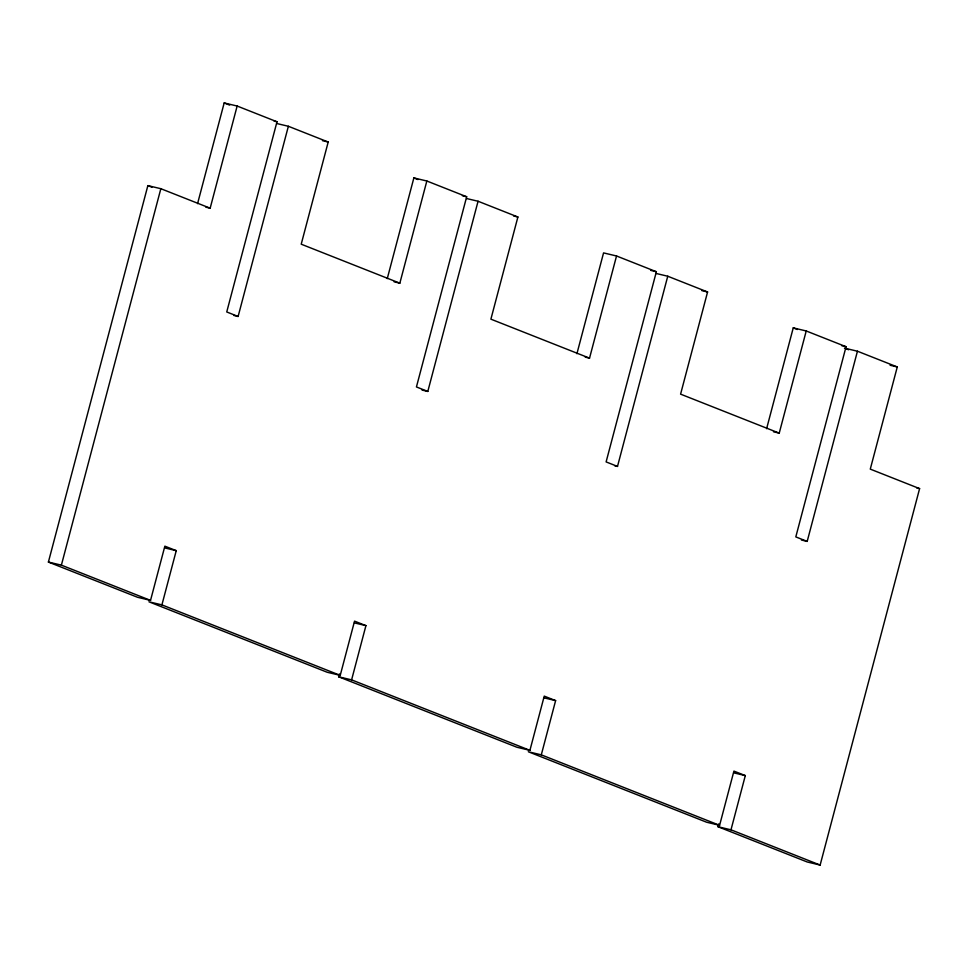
<?xml version="1.0" encoding="UTF-8"?>
<svg xmlns="http://www.w3.org/2000/svg" width="968" height="968" viewBox="0 0 968 968"><rect width="100%" height="100%" fill="white"/><g stroke="black" fill="none" stroke-linecap="round" stroke-linejoin="round"><path stroke-width="1.45" d="M844.459 348.117L857.442 351.215L897.275 366.957L870.28 469.117L919.6 488.622L820.138 865.065L730.985 829.818L745.312 775.598L733.925 771.097L719.599 825.317L541.293 754.846L555.62 700.614L544.246 696.113L529.919 750.345L351.602 679.863L365.928 625.63L354.554 621.141L340.228 675.361L161.91 604.879L176.249 550.659L164.862 546.158L150.536 600.39L137.565 597.292L48.4 562.057L147.862 185.614L160.845 188.699L210.165 208.193L237.148 106.032L224.177 102.947L197.569 203.643M150.536 600.39L61.383 565.143L160.845 188.699M237.148 106.032L276.993 121.774L226.742 311.962L238.116 316.463L288.367 126.276L276.836 123.529M288.367 126.276L328.2 142.018L301.217 244.19L399.844 283.176L426.84 181.004L413.868 177.918L387.26 278.627M529.919 750.345L516.936 747.26L338.631 676.777L339.381 673.922M426.84 181.004L466.673 196.758L416.434 386.946L427.808 391.435L478.059 201.247L466.528 198.513M478.059 201.247L517.892 217.001L490.897 319.162L589.536 358.148L616.531 255.988L603.56 252.902L576.916 353.719M616.531 255.988L656.365 271.73L606.113 461.917L617.499 466.419L667.751 276.231L656.219 273.484M667.751 276.231L707.584 291.973L680.589 394.145L779.228 433.132L806.223 330.971L793.252 327.874L766.608 428.691M820.138 865.065L807.167 861.968L718.014 826.732L718.764 823.877M806.223 330.971L846.056 346.713L795.805 536.901L807.191 541.402L857.442 351.215M274.101 121.085L276.993 121.774M322.441 140.65L328.2 142.018M462.353 195.73L466.673 196.758M513.572 215.973L517.892 217.001M650.605 270.362L656.365 271.73M701.812 290.606L707.584 291.973M841.736 345.685L846.056 346.713M890.064 365.239L897.275 366.957M205.833 207.164L210.165 208.193M394.085 281.797L399.844 283.176M585.216 357.119L589.536 358.148M773.468 431.764L779.228 433.132M233.796 315.435L238.116 316.463M916.72 487.933L919.6 488.622M422.048 390.068L427.808 391.435M614.62 465.729L617.499 466.419M801.419 540.023L807.191 541.402M164.705 547.912L176.249 550.659M354.397 622.896L365.928 625.63M48.4 562.057L61.383 565.143M161.91 604.879L148.939 601.793L327.244 672.276L340.228 675.361M544.089 697.867L555.62 700.614M338.631 676.777L351.602 679.863M733.78 772.851L745.312 775.598M541.293 754.846L528.322 751.749L706.628 822.231L719.599 825.317M718.014 826.732L730.985 829.818M224.177 102.947L229.67 105.113M413.868 177.918L417.994 179.552M793.252 327.874L797.366 329.507M845.838 348.661L848.585 349.75M147.862 185.614L151.976 187.235"/></g></svg>
